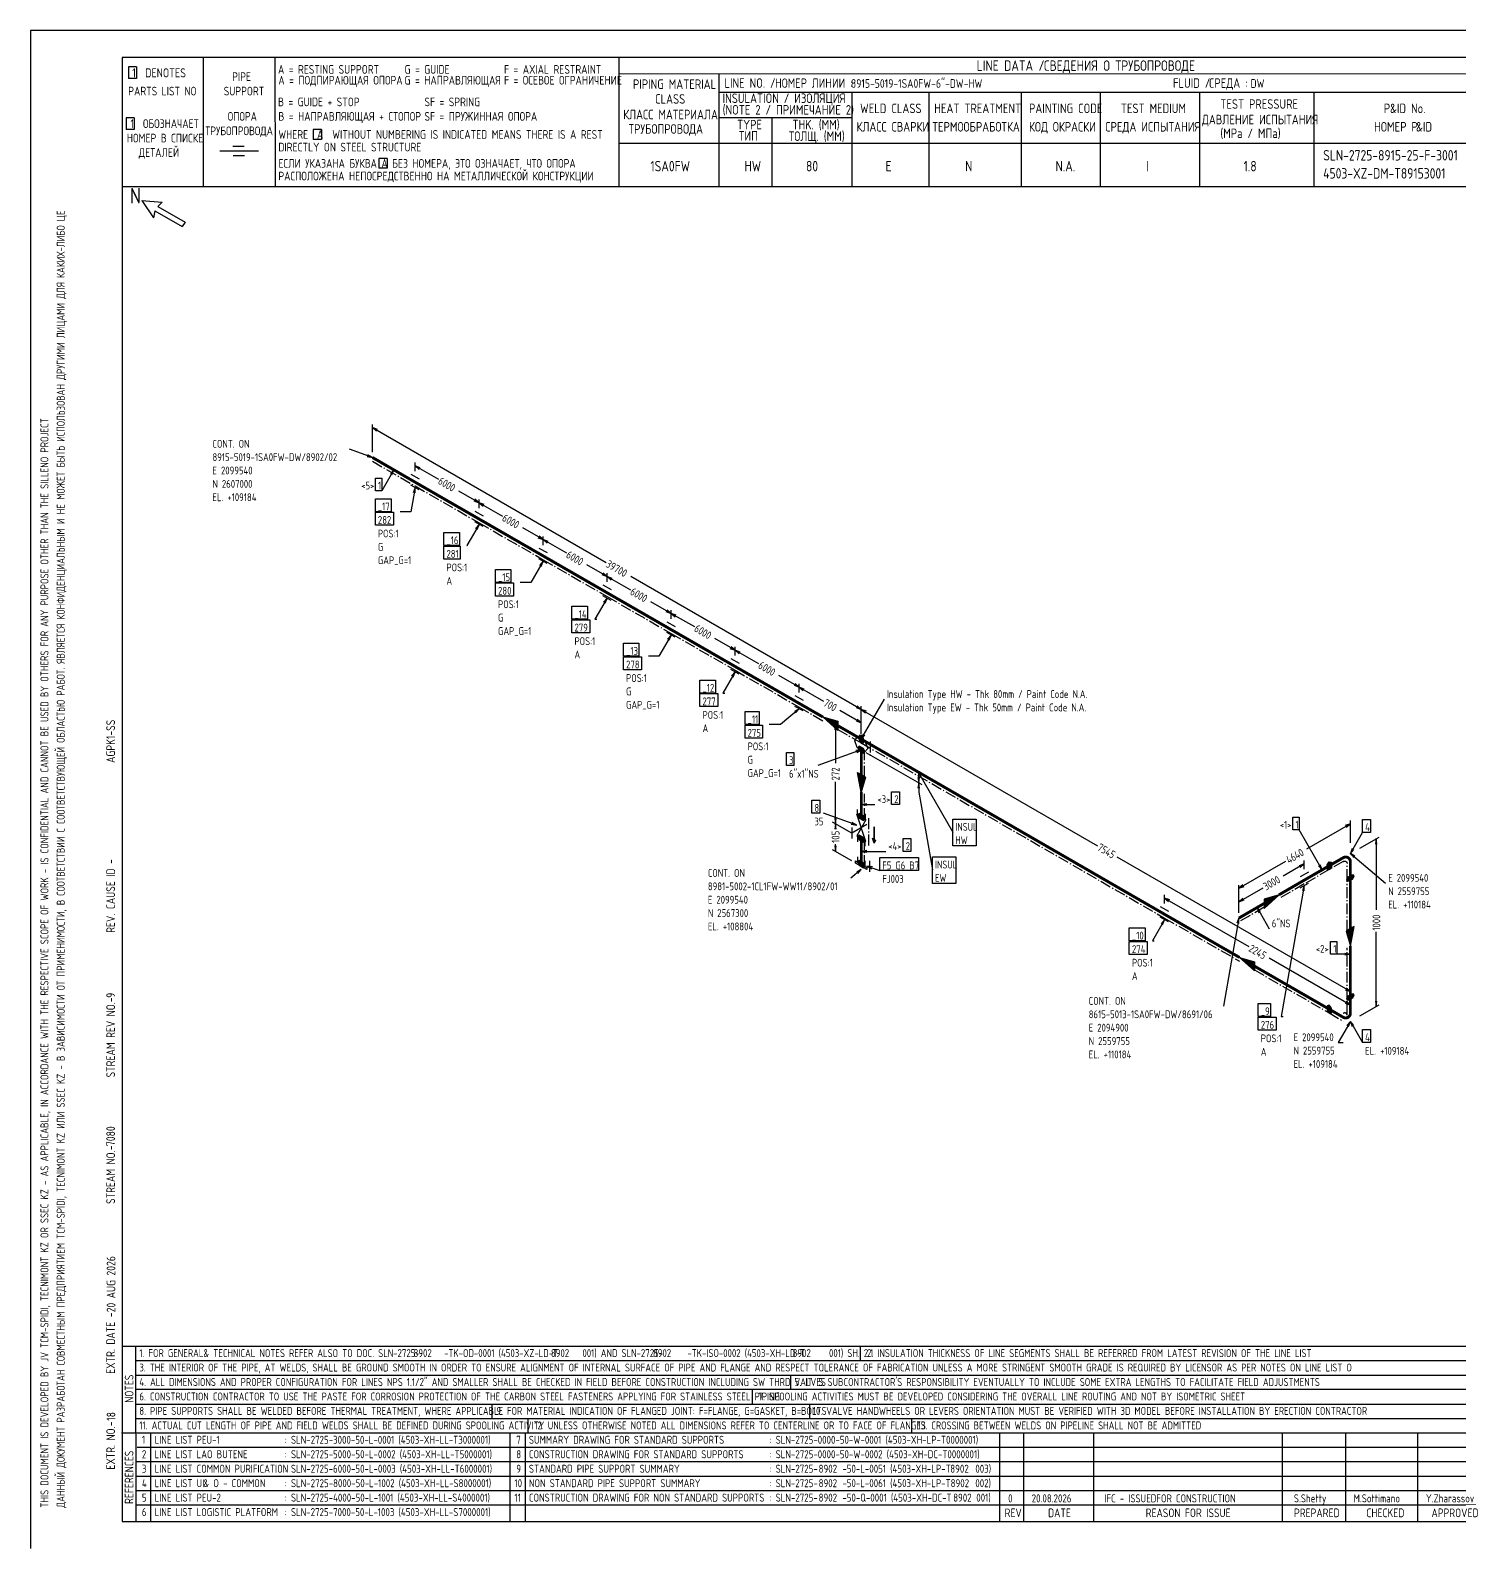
# Model space of a CAD drawing. Extents: x -1005 to 594, y -998 to 420.
# Drawn here: x 0 to 395.2, y 0 to 420 of the extents above; entities that cross this region are included whole.
import ezdxf

# ---------------------------------------------------------------- set-up
doc = ezdxf.new("R2010")
doc.units = 0
doc.linetypes.add('GT111', pattern=[4.5, 3, -0.6, 0.3, -0.6])
doc.styles.add('TTFN17', font='GOST type A')

msp = doc.modelspace()

# ---------------------------------------------------------------- linework, layer by layer
at = {"layer": 'GT_1', "flags": 128}
for points in [[(0, 420), (0, 0)], [(594, 420), (0, 420)], [(589.1, 412.5), (25.4, 412.5)], [(25.4, 412.5), (25.4, 7.5)], [(47.8, 412.5), (47.8, 376.7)], [(67.6, 412.5), (67.7, 376.7)], [(162.7, 412.5), (162.7, 376.7)], [(29.3, 409.9), (27.1, 409.9)], [(27.1, 409.9), (27.1, 406.7)], [(29.3, 409.9), (29.3, 406.7)], [(589.1, 408), (162.7, 407.9)], [(190.3, 407.8), (190.3, 376.7)], [(29.3, 406.7), (27.1, 406.7)], [(190.3, 402.9), (402.7, 402.9)], [(227.1, 402.9), (227.1, 376.7)], [(248.4, 402.9), (248.4, 376.8)], [(273.9, 402.9), (273.9, 376.7)], [(295.8, 402.9), (295.8, 376.7)], [(323.2, 402.9), (323.2, 376.7)], [(354.8, 402.9), (354.8, 376.8)], [(28.7, 395.8), (26.5, 395.8)], [(26.5, 395.8), (26.5, 392.6)], [(28.7, 395.8), (28.7, 392.6)], [(227.1, 395.8), (190.3, 395.8)], [(205, 395.8), (205, 376.7)], [(28.7, 392.6), (26.5, 392.6)], [(80.5, 392.6), (78.2, 392.6)], [(78.2, 392.6), (78.2, 389.8)], [(80.5, 392.6), (80.5, 389.8)], [(63.1, 386.6), (52.4, 386.6)], [(59.1, 387.9), (56, 387.9)], [(80.5, 389.8), (78.2, 389.8)], [(230.2, 388.7), (162.7, 388.7)], [(402.7, 388.7), (226.9, 388.7)], [(59.2, 385.3), (56.1, 385.3)], [(98.6, 384.6), (96.3, 384.6)], [(96.3, 384.6), (96.3, 381.9)], [(98.6, 384.6), (98.6, 381.9)], [(98.6, 381.9), (96.3, 381.9)], [(402.7, 376.7), (25.4, 376.7)], [(30.8, 372.9), (34, 368.1)], [(30.8, 372.9), (36.4, 372.5)], [(34.4, 370.1), (34, 368.1)], [(34.4, 370.1), (42, 365.7)], [(36.4, 372.5), (35.2, 371.3)], [(35.2, 371.3), (42.8, 366.9)], [(42.8, 366.9), (42, 365.7)], [(94.575, 303.35), (94.575, 311)], [(96, 309.575), (94.575, 310.1), (95.7, 309.125)], [(94.575, 310.1), (159.15, 272.825)], [(94.575, 301.85), (88.2, 304.175)], [(93.075, 302.075), (94.575, 301.85), (93.3, 302.6)], [(100.5, 298.475), (97.125, 292.625)], [(99.975, 297.05), (100.5, 298.475), (99.525, 297.35)], [(106.35, 298.025), (106.35, 300.425)], [(107.775, 299), (106.35, 299.525), (107.475, 298.55)], [(106.35, 299.525), (112.8, 295.85)], [(95.4, 296.15), (97.125, 296.15), (97.125, 292.625), (95.4, 292.625), (95.4, 296.15)], [(105.15, 297.2), (107.475, 295.925)], [(107.475, 292.925), (105.15, 294.2)], [(95.4, 290.45), (99.75, 290.45), (99.75, 286.85), (95.4, 286.85), (95.4, 290.45)], [(106.35, 293.525), (105.15, 286.85), (102.225, 286.85)], [(106.35, 292.025), (106.35, 293.525), (105.825, 292.1)], [(124.05, 289.325), (118.425, 292.55)], [(122.625, 289.85), (124.05, 289.325), (122.925, 290.3)], [(124.05, 287.825), (124.05, 290.225)], [(124.05, 287.825), (124.05, 290.225)], [(95.4, 286.7), (100.35, 286.7), (100.35, 283.1), (95.4, 283.1), (95.4, 286.7)], [(122.85, 287), (125.175, 285.725)], [(125.475, 288.8), (124.05, 289.325), (125.175, 288.35)], [(124.05, 289.325), (130.5, 285.65)], [(124.05, 283.325), (120.675, 277.475), (120.75, 277.475)], [(125.175, 282.725), (122.85, 284)], [(123.525, 281.9), (124.05, 283.325), (123.075, 282.2)], [(141.75, 279.125), (136.125, 282.35)], [(114.3, 281.075), (118.65, 281.075), (118.65, 277.475), (114.3, 277.475), (114.3, 281.075)], [(114.3, 277.325), (118.8, 277.325), (118.8, 273.725), (114.3, 273.725), (114.3, 277.325)], [(140.325, 279.65), (141.75, 279.125), (140.625, 280.1)], [(141.75, 277.625), (141.75, 280.025)], [(141.75, 277.625), (141.75, 280.025)], [(143.175, 278.6), (141.75, 279.125), (142.875, 278.15)], [(141.75, 279.125), (148.2, 275.45)], [(141.75, 273.125), (138.375, 267.275), (135.45, 267.275)], [(140.55, 276.8), (142.875, 275.525)], [(142.875, 272.525), (140.55, 273.8)], [(141.225, 271.7), (141.75, 273.125), (140.775, 272)], [(128.625, 270.875), (132.825, 270.875), (132.825, 267.275), (128.625, 267.275), (128.625, 270.875)], [(159.45, 268.925), (153.825, 272.15)], [(158.025, 269.45), (159.45, 268.925), (158.325, 269.9)], [(159.45, 267.425), (159.45, 269.825)], [(159.45, 267.425), (159.45, 269.825)], [(160.875, 268.4), (159.45, 268.925), (160.575, 267.95)], [(159.45, 268.925), (165.9, 265.25)], [(229.725, 232.175), (165.975, 268.925)], [(128.625, 267.125), (133.575, 267.125), (133.575, 263.525), (128.625, 263.525), (128.625, 267.125)], [(158.25, 266.6), (160.575, 265.325)], [(149.7, 260.675), (154.05, 260.675), (154.05, 257.075), (149.7, 257.075), (149.7, 260.675)], [(159.45, 262.925), (156.075, 257.075), (156.6, 257.075)], [(160.575, 262.325), (158.25, 263.6)], [(158.925, 261.5), (159.45, 262.925), (158.475, 261.8)], [(177.15, 258.725), (171.525, 261.95)], [(149.7, 256.925), (154.65, 256.925), (154.65, 253.325), (149.7, 253.325), (149.7, 256.925)], [(175.725, 259.25), (177.15, 258.725), (176.025, 259.7)], [(175.95, 256.4), (178.275, 255.125)], [(177.15, 257.225), (177.15, 259.625)], [(177.15, 257.225), (177.15, 259.625)], [(178.575, 258.2), (177.15, 258.725), (178.275, 257.75)], [(177.15, 258.725), (183.6, 255.05)], [(177.15, 252.725), (173.775, 246.875), (170.85, 246.875)], [(178.275, 252.125), (175.95, 253.4)], [(176.625, 251.3), (177.15, 252.725), (176.175, 251.6)], [(164.025, 250.475), (168.225, 250.475), (168.225, 246.875), (164.025, 246.875), (164.025, 250.475)], [(194.85, 248.525), (189.225, 251.75)], [(193.425, 249.05), (194.85, 248.525), (193.725, 249.5)], [(194.85, 247.025), (194.85, 249.425)], [(194.85, 247.025), (194.85, 249.425)], [(196.275, 248), (194.85, 248.525), (195.975, 247.55)], [(194.85, 248.525), (201.3, 244.85)], [(164.025, 246.725), (168.975, 246.725), (168.975, 243.125), (164.025, 243.125), (164.025, 246.725)], [(193.65, 246.2), (195.975, 244.925)], [(185.1, 240.275), (189.45, 240.275), (189.45, 236.675), (185.1, 236.675), (185.1, 240.275)], [(194.85, 242.525), (191.475, 236.675), (192, 236.675)], [(195.975, 241.925), (193.65, 243.2)], [(194.325, 241.1), (194.85, 242.525), (193.875, 241.4)], [(212.55, 238.325), (206.925, 241.55)], [(185.1, 236.525), (190.05, 236.525), (190.05, 232.925), (185.1, 232.925), (185.1, 236.525)], [(211.125, 238.85), (212.55, 238.325), (211.425, 239.3)], [(211.35, 236), (213.675, 234.725)], [(212.55, 236.825), (212.55, 239.225)], [(212.55, 236.825), (212.55, 239.225)], [(213.975, 237.8), (212.55, 238.325), (213.675, 237.35)], [(212.55, 238.325), (219.3, 234.425)], [(197.625, 231.575), (201.525, 231.575), (201.525, 227.975), (197.625, 227.975), (197.625, 231.575)], [(212.55, 232.325), (207.375, 227.975), (204.3, 227.975)], [(211.575, 231.2), (212.55, 232.325), (211.275, 231.575)], [(213.675, 231.725), (211.35, 233)], [(229.725, 228.425), (223.8, 231.875)], [(228.3, 232.7), (229.725, 232.175), (228.6, 233.15)], [(229.725, 223.925), (236.1, 234.95)], [(229.725, 226.925), (229.725, 233.075)], [(229.725, 225.425), (229.725, 233.075)], [(231.15, 231.65), (229.725, 232.175), (230.85, 231.2)], [(229.725, 232.175), (295.05, 194.45)], [(197.625, 227.825), (202.425, 227.825), (202.425, 224.225), (197.625, 224.225), (197.625, 227.825)], [(223.2, 227.675), (223.2, 226.325), (219.075, 230.075), (223.2, 228.875), (223.2, 226.475), (219.45, 229.85), (223.2, 228.8), (223.2, 226.7), (219.9, 229.625), (223.2, 228.575), (223.2, 226.85), (220.275, 229.325), (223.2, 228.425), (223.2, 227), (220.65, 229.175), (223.2, 228.275), (223.2, 227.15), (221.1, 228.875), (223.2, 228.125), (223.2, 227.375), (221.4, 228.725), (223.2, 227.9), (223.2, 227.525), (221.85, 228.425), (223.2, 227.75), (223.2, 227.675), (219.075, 230.075)], [(227.1, 225.425), (221.775, 228.5)], [(222.825, 226.55), (222.6, 228.05), (222.375, 226.55)], [(222.6, 228.05), (222.6, 217.325)], [(228.3, 228.95), (229.725, 228.425), (228.6, 229.4)], [(229.725, 225.425), (229.725, 229.325)], [(229.725, 223.925), (230.7, 223.325), (231.525, 221.375), (230.7, 220.4), (228.6, 221.6), (227.925, 223.475), (228.6, 224.525), (229.725, 223.925)], [(229.125, 223.625), (229.725, 222.8), (230.325, 222.95), (230.325, 224.225), (229.725, 225.05), (229.125, 224.9), (229.125, 223.625)], [(229.125, 224.8), (229.907, 224.8)], [(229.125, 224.6), (230.052, 224.6)], [(229.125, 224.4), (230.198, 224.4)], [(229.125, 224.2), (230.325, 224.2)], [(229.125, 224), (230.325, 224)], [(229.125, 223.8), (230.325, 223.8)], [(229.143, 223.6), (230.325, 223.6)], [(229.289, 223.4), (230.325, 223.4)], [(229.434, 223.2), (230.325, 223.2)], [(229.58, 223), (230.325, 223)], [(230.25, 225.35), (229.725, 223.925), (230.7, 225.05)], [(209.025, 220.25), (211.05, 220.25), (211.05, 216.65), (209.025, 216.65), (209.025, 220.25)], [(229.725, 221), (217.725, 216.65)], [(228.45, 220.25), (229.725, 221), (228.225, 220.775)], [(230.325, 220.025), (230.7, 220.475), (230.325, 221.3), (229.125, 221.975), (228.75, 221.525), (229.125, 220.7), (230.325, 220.025)], [(228.807, 221.4), (230.147, 221.4)], [(228.812, 221.6), (229.792, 221.6)], [(228.898, 221.2), (230.37, 221.2)], [(228.989, 221), (230.461, 221)], [(229.08, 220.8), (230.552, 220.8)], [(229.303, 220.6), (230.643, 220.6)], [(229.658, 220.4), (230.637, 220.4)], [(231, 220.25), (246.45, 211.4)], [(231, 220.25), (246.45, 211.4)], [(229.725, 214.1), (230.925, 213.425), (229.725, 209.3), (228.675, 214.7), (230.775, 213.5), (229.725, 209.75), (228.75, 214.625), (230.625, 213.575), (229.725, 210.275), (228.9, 214.55), (230.475, 213.65), (229.725, 210.725), (229.05, 214.475), (230.325, 213.8), (229.725, 211.175), (229.2, 214.4), (230.175, 213.875), (229.725, 211.625), (229.35, 214.325), (230.025, 213.95), (229.725, 212.075), (229.5, 214.25), (229.875, 214.025), (229.725, 212.525), (229.65, 214.175), (229.725, 214.1), (229.725, 209.3)], [(245.625, 211.85), (245.625, 214.475)], [(245.625, 214.475), (255, 198.2)], [(222.6, 200.525), (222.6, 212.15)], [(245.4, 213.35), (245.625, 211.85), (245.85, 213.35)], [(245.85, 210.35), (245.625, 211.85), (245.4, 210.35)], [(245.625, 211.85), (245.625, 209.225)], [(216.075, 207.05), (218.25, 207.05), (218.25, 203.45), (216.075, 203.45), (216.075, 207.05)], [(231.225, 206.075), (229.725, 205.85), (231.225, 205.625)], [(229.725, 205.85), (233.475, 205.85)], [(238.125, 209.375), (240.3, 209.375), (240.3, 205.85), (238.125, 205.85), (238.125, 209.375)], [(245.625, 209.225), (249.375, 187.775)], [(228.45, 200.15), (219.3, 203.45)], [(222.375, 202.025), (222.6, 200.525), (222.825, 202.025)], [(229.725, 202.4), (231, 201.65), (228.45, 197.15), (231, 195.65), (228.45, 203.15), (229.725, 202.4)], [(230.775, 203.3), (230.775, 201.8), (228.675, 203), (228.675, 204.5)], [(230.325, 201.425), (230.7, 201.875), (230.325, 202.7), (229.125, 203.375), (228.75, 202.925), (229.125, 202.1), (230.325, 201.425)], [(228.807, 202.8), (230.147, 202.8)], [(228.812, 203), (229.792, 203)], [(228.898, 202.6), (230.37, 202.6)], [(228.989, 202.4), (230.461, 202.4)], [(229.08, 202.2), (230.552, 202.2)], [(229.303, 202), (230.643, 202)], [(229.658, 201.8), (230.637, 201.8)], [(255, 201.8), (261.525, 201.8), (261.525, 194.45), (255, 194.45), (255, 201.8)], [(349.05, 202.325), (350.775, 202.325), (350.775, 198.8), (349.05, 198.8), (349.05, 202.325)], [(368.325, 201.725), (370.5, 201.725), (370.5, 198.125), (368.325, 198.125), (368.325, 201.725)], [(227.1, 197.9), (221.775, 200.975)], [(227.1, 197.9), (221.775, 200.975)], [(222.825, 199.025), (222.6, 200.525), (222.375, 199.025)], [(222.6, 200.525), (222.6, 199.475)], [(226.95, 200.375), (228.45, 200.15), (227.175, 200.9)], [(231.3, 200.3), (227.1, 197.9)], [(227.1, 199.475), (227.1, 196.475)], [(233.25, 199.7), (233.25, 195.125), (232.8, 196.55), (233.7, 196.025), (233.25, 195.125), (233.25, 199.7)], [(357.15, 187.775), (350.775, 198.8)], [(364.95, 200.525), (352.8, 193.475)], [(363.825, 199.55), (364.95, 200.525), (363.525, 200)], [(364.95, 195.275), (364.95, 201.425)], [(364.95, 192.275), (368.325, 198.125)], [(227.1, 190.25), (221.775, 193.325)], [(222.375, 194.375), (222.6, 192.875), (222.825, 194.375)], [(222.6, 192.875), (222.6, 194.9)], [(230.775, 194.3), (230.775, 195.8), (228.675, 197), (228.675, 195.5)], [(230.325, 195.425), (230.7, 195.875), (230.325, 196.7), (229.125, 197.375), (228.75, 196.925), (229.125, 196.1), (230.325, 195.425)], [(228.807, 196.8), (230.147, 196.8)], [(228.812, 197), (229.792, 197)], [(228.898, 196.6), (230.37, 196.6)], [(228.989, 196.4), (230.461, 196.4)], [(229.08, 196.2), (230.552, 196.2)], [(229.303, 196), (230.643, 196)], [(229.658, 195.8), (230.637, 195.8)], [(241.275, 196.4), (243.45, 196.4), (243.45, 192.875), (241.275, 192.875), (241.275, 196.4)], [(365.475, 193.7), (364.95, 192.275), (365.925, 193.4)], [(367.575, 193.775), (372.9, 196.85)], [(372.3, 194.9), (372.075, 196.4), (371.85, 194.9)], [(372.075, 196.4), (372.075, 176.75)], [(229.725, 189.35), (231.3, 188.45), (231.3, 187.85), (228.15, 189.65), (228.15, 190.25), (229.725, 189.35)], [(228.675, 191.375), (228.675, 189.95)], [(230.325, 188.375), (230.7, 188.825), (230.325, 189.65), (229.125, 190.325), (228.75, 189.875), (229.125, 189.05), (230.325, 188.375)], [(228.784, 189.8), (230.058, 189.8)], [(228.854, 190), (229.703, 190)], [(228.875, 189.6), (230.348, 189.6)], [(228.966, 189.4), (230.439, 189.4)], [(229.057, 189.2), (230.53, 189.2)], [(229.214, 189), (230.62, 189)], [(231.225, 193.1), (229.725, 192.875), (231.225, 192.65)], [(229.725, 192.875), (236.475, 192.875)], [(230.7, 190.25), (230.7, 188.825)], [(234.825, 191.15), (245.55, 191.15), (245.55, 187.55), (234.825, 187.55), (234.825, 191.15)], [(249.375, 191.375), (255.9, 191.375), (255.9, 184.025), (249.375, 184.025), (249.375, 191.375)], [(364.95, 154.1), (300.45, 191.3)], [(334.125, 182.675), (347.1, 190.175)], [(352.2, 189.425), (346.35, 186.05)], [(351.075, 188.45), (352.2, 189.425), (350.775, 188.9)], [(352.2, 187.925), (352.2, 190.325)], [(356.175, 188.9), (357.15, 187.775), (356.625, 189.2)], [(359.7, 188.6), (359.1, 187.775), (358.5, 187.925), (358.5, 189.2), (359.1, 190.025), (359.7, 189.875), (359.7, 188.6)], [(358.5, 189.2), (359.7, 189.2)], [(358.5, 189), (359.7, 189)], [(358.645, 189.4), (359.7, 189.4)], [(358.791, 189.6), (359.7, 189.6)], [(358.936, 189.8), (359.7, 189.8)], [(366.225, 191.525), (364.95, 192.275), (365.925, 191.15)], [(364.95, 192.275), (374.7, 184.1)], [(229.725, 187.85), (226.875, 185.45)], [(228.75, 186.725), (229.725, 187.85), (228.45, 187.1)], [(229.569, 188.8), (230.679, 188.8)], [(229.925, 188.6), (230.512, 188.6)], [(232.8, 188.6), (231.3, 188.825), (232.575, 188.075)], [(231.3, 188.825), (234.825, 187.55)], [(353.4, 187.1), (351.075, 185.825)], [(358.5, 188.8), (359.7, 188.8)], [(358.5, 188.6), (359.7, 188.6)], [(358.5, 188.4), (359.555, 188.4)], [(358.5, 188.2), (359.409, 188.2)], [(358.5, 188), (359.264, 188)], [(364.35, 184.55), (363.975, 185), (364.35, 185.825), (365.55, 186.5), (365.925, 186.05), (365.55, 185.225), (364.35, 184.55)], [(363.975, 185), (365.15, 185)], [(364.066, 185.2), (365.506, 185.2)], [(364.142, 184.8), (364.794, 184.8)], [(364.157, 185.4), (365.63, 185.4)], [(364.248, 185.6), (365.72, 185.6)], [(364.339, 185.8), (365.811, 185.8)], [(364.661, 186), (365.902, 186)], [(365.017, 186.2), (365.8, 186.2)], [(313.575, 178.475), (313.575, 180.875)], [(335.25, 183.65), (334.125, 182.675), (335.55, 183.2)], [(334.125, 175.925), (334.125, 183.575)], [(334.125, 178.925), (340.8, 182.825)], [(341.1, 178.475), (341.1, 177.125), (345.225, 180.875), (341.1, 179.675), (341.1, 177.275), (344.85, 180.65), (341.1, 179.6), (341.1, 177.5), (344.4, 180.425), (341.1, 179.375), (341.1, 177.65), (344.025, 180.125), (341.1, 179.225), (341.1, 177.8), (343.65, 179.975), (341.1, 179.075), (341.1, 177.95), (343.2, 179.675), (341.1, 178.925), (341.1, 178.175), (342.9, 179.525), (341.1, 178.7), (341.1, 178.325), (342.45, 179.225), (341.1, 178.55), (341.1, 178.475), (345.225, 180.875)], [(352.2, 183.425), (345.825, 147.2), (346.35, 147.2)], [(351.075, 182.825), (353.4, 184.1)], [(352.2, 181.925), (352.2, 183.425), (351.675, 182)], [(312.375, 177.65), (314.7, 176.375)], [(315, 179.45), (313.575, 179.975), (314.7, 179)], [(313.575, 179.975), (336.9, 166.55)], [(335.25, 179.9), (334.125, 178.925), (335.55, 179.45)], [(334.125, 175.925), (334.125, 179.825)], [(340.125, 176.225), (339.15, 177.35), (339.675, 175.925)], [(339.15, 177.35), (342.525, 171.5)], [(313.575, 173.975), (310.2, 168.125), (310.725, 168.125)], [(314.7, 173.375), (312.375, 174.65)], [(313.05, 172.55), (313.575, 173.975), (312.6, 172.85)], [(334.125, 174.425), (329.85, 150.05)], [(334.125, 172.925), (334.125, 174.425), (333.6, 173)], [(303.825, 171.725), (308.175, 171.725), (308.175, 168.125), (303.825, 168.125), (303.825, 171.725)], [(364.95, 171.5), (363.75, 170.825), (364.95, 166.7), (366, 172.1), (363.9, 170.9), (364.95, 167.15), (365.925, 172.025), (364.05, 170.975), (364.95, 167.675), (365.775, 171.95), (364.2, 171.05), (364.95, 168.125), (365.625, 171.875), (364.35, 171.2), (364.95, 168.575), (365.475, 171.8), (364.5, 171.275), (364.95, 169.025), (365.325, 171.725), (364.65, 171.35), (364.95, 169.475), (365.175, 171.65), (364.8, 171.425), (364.95, 169.925), (365.025, 171.575), (364.95, 171.5), (364.95, 166.7)], [(372.075, 149.975), (372.075, 170.6)], [(303.825, 167.975), (308.775, 167.975), (308.775, 164.375), (303.825, 164.375), (303.825, 167.975)], [(359.475, 167.975), (361.2, 167.975), (361.2, 164.45), (359.475, 164.45), (359.475, 167.975)], [(364.95, 164.45), (361.2, 164.45)], [(363.45, 164.225), (364.95, 164.45), (363.45, 164.675)], [(338.4, 161.15), (338.4, 159.8), (334.275, 163.55), (338.4, 162.35), (338.4, 159.95), (334.65, 163.325), (338.4, 162.275), (338.4, 160.175), (335.1, 163.1), (338.4, 162.05), (338.4, 160.325), (335.475, 162.8), (338.4, 161.9), (338.4, 160.475), (335.85, 162.65), (338.4, 161.75), (338.4, 160.625), (336.3, 162.35), (338.4, 161.6), (338.4, 160.85), (336.6, 162.2), (338.4, 161.375), (338.4, 161), (337.05, 161.9), (338.4, 161.225), (338.4, 161.15), (334.275, 163.55)], [(364.95, 150.35), (342.45, 163.325)], [(363.525, 154.625), (364.95, 154.1), (363.825, 155.075)], [(363.525, 150.875), (364.95, 150.35), (363.825, 151.325)], [(364.35, 151.625), (363.975, 152.075), (364.35, 152.9), (365.55, 153.575), (365.925, 153.125), (365.55, 152.3), (364.35, 151.625)], [(364.032, 152.2), (365.372, 152.2)], [(364.038, 152), (365.017, 152)], [(364.123, 152.4), (365.595, 152.4)], [(364.214, 152.6), (365.686, 152.6)], [(364.305, 152.8), (365.777, 152.8)], [(364.528, 153), (365.868, 153)], [(364.883, 153.2), (365.863, 153.2)], [(364.95, 148.85), (364.95, 155)], [(364.95, 148.85), (364.95, 151.25)], [(371.85, 151.475), (372.075, 149.975), (372.3, 151.475)], [(339.45, 150.8), (342.825, 150.8), (342.825, 147.2), (339.45, 147.2), (339.45, 150.8)], [(339.45, 147.05), (344.4, 147.05), (344.4, 143.45), (339.45, 143.45), (339.45, 147.05)], [(358.5, 148.925), (359.1, 148.1), (359.7, 148.25), (359.7, 149.525), (359.1, 150.35), (358.5, 150.2), (358.5, 148.925)], [(358.5, 150.2), (359.209, 150.2)], [(358.5, 150), (359.355, 150)], [(358.5, 149.8), (359.5, 149.8)], [(358.5, 149.6), (359.645, 149.6)], [(358.5, 149.4), (359.7, 149.4)], [(358.5, 149.2), (359.7, 149.2)], [(358.5, 149), (359.7, 149)], [(358.591, 148.8), (359.7, 148.8)], [(358.736, 148.6), (359.7, 148.6)], [(358.882, 148.4), (359.7, 148.4)], [(367.575, 147.35), (372.9, 150.425)], [(364.95, 145.85), (361.575, 140), (363, 140)], [(364.425, 144.425), (364.95, 145.85), (363.975, 144.725)], [(365.925, 144.725), (364.95, 145.85), (365.475, 144.425)], [(364.95, 145.85), (368.325, 140)], [(368.325, 143.6), (370.5, 143.6), (370.5, 140), (368.325, 140), (368.325, 143.6)], [(25.3, 56), (402.7, 56)], [(29.1, 56), (29.2, 7.5)], [(229.4, 56), (229.4, 52)], [(29.1, 52), (402.7, 52)], [(29.1, 48), (402.7, 48)], [(210.2, 48), (210.2, 44)], [(402.7, 44), (29.1, 44)], [(199.6, 44), (199.6, 40)], [(29.2, 40), (402.7, 40)], [(127.6, 40), (127.6, 36)], [(215.4, 40), (215.4, 36)], [(29.1, 36), (402.7, 36)], [(137.5, 36), (137.5, 32)], [(243.6, 36), (243.6, 32)], [(25.2, 32), (402.7, 32)], [(33.2, 32), (33.2, 7.6)], [(132.6, 32), (132.6, 7.6)], [(136.8, 32), (136.8, 7.6)], [(267.9, 32), (267.9, 7.5)], [(274.6, 32), (274.6, 7.5)], [(293.9, 32), (293.9, 7.5)], [(346.1, 32), (346.1, 7.5)], [(363.6, 32), (363.6, 7.5)], [(383.5, 32), (383.5, 7.5)], [(402.7, 28), (29.5, 28)], [(402.7, 24), (29.1, 24)], [(402.7, 20), (29.1, 20)], [(402.7, 16), (29.1, 16)], [(402.7, 12), (29.2, 12)], [(25.4, 7.5), (589.1, 7.5)], [(0, 0), (0, 0)]]:
    msp.add_lwpolyline(points, dxfattribs=at)
at = {"layer": 'GT_1', "const_width": 0.8, "flags": 128}
for points in [[(106.35, 295.025), (94.575, 301.85)], [(124.05, 284.825), (106.35, 295.025)], [(141.75, 274.625), (124.05, 284.825)], [(159.45, 264.425), (141.75, 274.625)], [(177.15, 254.225), (159.45, 264.425)], [(194.85, 244.025), (177.15, 254.225)], [(212.55, 233.825), (194.85, 244.025)], [(219.075, 230.075), (212.55, 233.825)], [(229.725, 223.925), (223.2, 227.675)], [(313.575, 175.475), (229.725, 223.925)], [(229.725, 221), (229.725, 214.1)], [(229.725, 209.3), (229.725, 202.4)], [(229.725, 196.4), (229.725, 189.35)], [(352.2, 184.925), (359.1, 188.9)], [(359.1, 188.9), (363, 191.15)], [(364.95, 190.025), (364.95, 185.525)], [(345.225, 180.875), (352.2, 184.925)], [(364.95, 185.525), (364.95, 171.5)], [(334.125, 174.425), (341.1, 178.475)], [(334.275, 163.55), (313.575, 175.475)], [(364.95, 166.7), (364.95, 152.6)], [(359.1, 149.225), (338.4, 161.15)], [(364.95, 152.6), (364.95, 148.1)], [(363, 146.975), (359.1, 149.225)]]:
    msp.add_lwpolyline(points, dxfattribs=at)
at = {"layer": 'GT_1', "linetype": 'GT111', "flags": 128}
for points in [[(94.575, 300.8), (106.35, 293.975)], [(106.35, 293.975), (124.05, 283.775)], [(124.05, 283.775), (141.75, 273.575)], [(141.75, 273.575), (159.45, 263.375)], [(159.45, 263.375), (177.15, 253.175)], [(177.15, 253.175), (194.85, 242.975)], [(194.85, 242.975), (212.55, 232.775)], [(212.55, 232.775), (219.075, 229.025)], [(223.2, 226.625), (229.725, 222.875)], [(229.725, 222.875), (313.575, 174.425)], [(232.2, 223.25), (232.2, 218.825)], [(230.625, 213.575), (230.625, 220.475)], [(230.625, 201.875), (230.625, 208.775)], [(231.675, 202.025), (231.675, 194.525)], [(230.625, 188.825), (230.625, 195.875)], [(231.975, 190.25), (231.975, 186.725)], [(363, 190.1), (359.1, 187.85)], [(364.05, 185), (364.05, 189.5)], [(359.1, 187.85), (352.2, 183.875)], [(364.05, 170.975), (364.05, 185)], [(352.2, 183.875), (345.225, 179.825)], [(341.1, 177.425), (334.125, 173.375)], [(313.575, 174.425), (334.275, 162.5)], [(364.05, 152.075), (364.05, 166.175)], [(338.4, 160.1), (359.1, 148.175)], [(364.05, 147.575), (364.05, 152.075)], [(359.1, 148.175), (363, 145.925)]]:
    msp.add_lwpolyline(points, dxfattribs=at)
at = {"layer": 'GT_1', "const_width": 0.8, "flags": 128}
for points in [[(363, 191.15, -0.577127), (364.95, 190.025)], [(364.95, 148.1, -0.577557), (363, 146.975)]]:
    msp.add_lwpolyline(points, format="xyb", dxfattribs=at)
at = {"layer": 'GT_1', "linetype": 'GT111', "flags": 128}
for points in [[(363, 190.1, -0.57694), (364.041, 189.5)], [(364.041, 147.575, 0.657081), (363, 148.025)]]:
    msp.add_lwpolyline(points, format="xyb", dxfattribs=at)

# ---------------------------------------------------------------- texts
at = {"layer": 'GT_1', "style": 'TTFN17'}
for s, height, p in [('LINE DATA /', 2.8875, (261.633, 408.8)), ('СВЕДЕНИЯ О ТРУБОПРОВОДЕ', 2.8875, (280.233, 408.8)), (' 1  DENOTES', 2.5025, (26.875, 407)), (' PIPE', 2.4062, (54.561, 406)), ('A = RESTING SUPPORT', 2.40625, (68.461, 408)), ('A = ПОДПИРАЮЩАЯ ОПОРА', 2.40625, (68.561, 405)), ('G = GUIDE', 2.4062, (103.461, 408)), ('G = НАПРАВЛЯЮЩАЯ', 2.40625, (103.461, 405)), ('F = AXIAL RESTRAINT', 2.40625, (130.961, 408)), ('F = ОСЕВОЕ ОГРАНИЧЕНИЕ', 2.40625, (130.961, 405)), ('PARTS LIST NO', 2.40625, (27.061, 402)), ('SUPPORT', 2.4062, (53.461, 402)), ('PIPING MATERIAL', 2.64687, (166.597, 403.8)), ('LINE NO. /', 2.6469, (191.897, 404.1)), ('НОМЕР ЛИНИИ :', 2.59875, (205.89, 404.1)), ('8915-5019-1SA0FW-6"-DW-HW', 2.40625, (226.861, 404.1)), ('FLUID /', 2.6469, (315.897, 404.1)), ('СРЕДА :', 2.6469, (325.897, 404.1)), ('DW', 2.4062, (337.361, 404.1)), ('B = GUIDE + STOP', 2.40625, (68.461, 399)), ('SF = SPRING', 2.40625, (108.961, 399)), ('CLASS', 2.6469, (172.697, 399.7)), ('(NOTE 2 / ПРИМЕЧАНИЕ 2)', 2.64687, (191.397, 396.7)), ('INSULATION / ИЗОЛЯЦИЯ', 2.64687, (191.397, 399.9)), ('WELD CLASS', 2.6469, (229.397, 397.1)), ('HEAT TREATMENT', 2.64687, (249.897, 397.1)), ('PAINTING CODE', 2.64687, (276.097, 397.1)), ('TEST MEDIUM', 2.64687, (301.497, 397.1)), ('TEST PRESSURE', 2.64687, (328.997, 398.3)), ('P', 2.647, (374.197, 397.1)), ('&ID No.', 2.6469, (375.908, 397.1)), (' 1  ОБОЗНАЧАЕТ', 2.40625, (26.461, 393)), ('ОПОРА', 2.4062, (54.561, 395)), ('B = НАПРАВЛЯЮЩАЯ + СТОПОР', 2.40625, (68.561, 395)), ('SF = ПРУЖИННАЯ ОПОРА', 2.40625, (108.961, 395)), ('КЛАСС МАТЕРИАЛА', 2.64687, (163.897, 395.4)), ('TYPE', 2.6469, (195.397, 392.6)), ('THK. (MM)', 2.6469, (210.697, 392.6)), ('ДАВЛЕНИЕ ИСПЫТАНИЯ', 2.64687, (323.897, 394)), ('НОМЕР В СПИСКЕ', 2.40625, (26.661, 389)), ('ТРУБОПРОВОДА', 2.40625, (48.361, 391)), ('WHERE  A  WITHOUT NUMBERING IS INDICATED MEANS THERE IS A REST', 2.40625, (68.561, 390)), ('ТРУБОПРОВОДА', 2.64687, (165.397, 391.4)), ('ТИП', 2.6469, (195.897, 389.5)), ('ТОЛЩ. (ММ)', 2.6469, (209.697, 389.4)), ('КЛАСС СВАРКИ', 2.64687, (228.397, 392)), ('ТЕРМООБРАБОТКА', 2.64687, (249.397, 392)), ('КОД ОКРАСКИ', 2.64687, (276.097, 392)), ('СРЕДА ИСПЫТАНИЯ', 2.64687, (297.197, 392)), ('(MPa / МПа)', 2.64687, (328.997, 390.2)), ('НОМЕР P', 2.6469, (371.497, 392)), ('&ID', 2.6469, (383.097, 392)), ('ДЕТАЛЕЙ', 2.4062, (29.961, 385)), ('DIRECTLY ON STEEL STRUCTURE', 2.40625, (68.561, 386.5)), ('SLN-2725-8915-25-F-3001', 2.8875, (357.433, 384)), ('ЕСЛИ УКАЗАНА БУКВА A БЕЗ НОМЕРА, ЭТО ОЗНАЧАЕТ, ЧТО ОПОРА', 2.40625, (68.561, 382)), ('1SA0FW', 2.8875, (171.433, 381)), ('HW', 2.8875, (197.433, 381)), ('80', 2.8875, (214.433, 381)), ('E', 2.888, (236.433, 381)), ('N', 2.888, (258.433, 381)), ('N.A.', 2.8875, (283.433, 381)), ('I', 2.888, (308.433, 381)), ('1.8', 2.8875, (335.433, 381)), ('РАСПОЛОЖЕНА НЕПОСРЕДСТВЕННО НА МЕТАЛЛИЧЕСКОЙ КОНСТРУКЦИИ', 2.40625, (68.561, 378.5)), ('4503-XZ-DM-T89153001', 2.8875, (357.433, 379)), ('N', 4.331, (27.55, 372.1)), ('CONT. ON', 2.1656, (50.337, 304.55)), ('8915-5019-1SA0FW-DW/8902/02', 2.16562, (50.337, 300.853)), ('E 2099540', 2.1656, (50.337, 297.155)), ('N 2607000', 2.1656, (50.337, 293.458)), ('<5>', 2.1656, (91.471, 293)), ('1', 2.166, (96.141, 293)), ('EL. +109184', 2.16562, (50.337, 289.76)), ('_17', 2.1656, (96.075, 287.225)), ('282', 2.1656, (96.075, 283.475)), ('POS:1', 2.1656, (96.075, 279.725)), ('G', 2.166, (96.075, 276.028)), ('_16', 2.1656, (115.033, 277.85)), ('GAP_G=1', 2.1656, (96.075, 272.33)), ('281', 2.1656, (115.033, 274.1)), ('A', 2.166, (115.033, 266.653)), ('POS:1', 2.1656, (115.033, 270.35)), ('_15', 2.1656, (129.3, 267.65)), ('280', 2.1656, (129.3, 263.9)), ('POS:1', 2.1656, (129.3, 260.15)), ('G', 2.166, (129.3, 256.453)), ('_14', 2.1656, (150.433, 257.45)), ('GAP_G=1', 2.1656, (129.3, 252.755)), ('279', 2.1656, (150.433, 253.7)), ('POS:1', 2.1656, (150.433, 249.95)), ('A', 2.166, (150.433, 246.253)), ('_13', 2.1656, (164.7, 247.25)), ('278', 2.1656, (164.7, 243.5)), ('POS:1', 2.1656, (164.7, 239.75)), ('G', 2.166, (164.7, 236.053)), ('_12', 2.1656, (185.833, 237.05)), ('277', 2.1656, (185.833, 233.3)), ('Insulation Type HW - Thk 80mm / Paint Code N.A.', 2.16562, (236.8, 235.325)), ('GAP_G=1', 2.1656, (164.7, 232.355)), ('POS:1', 2.1656, (185.833, 229.55)), ('Insulation Type EW - Thk 50mm / Paint Code N.A.', 2.16562, (236.8, 231.628)), ('A', 2.166, (185.833, 225.853)), ('_11', 2.1656, (198.3, 228.35)), ('275', 2.1656, (198.3, 224.6)), ('POS:1', 2.1656, (198.3, 220.85)), ('G', 2.166, (198.3, 217.153)), ('3', 2.166, (209.74, 217.025)), ('GAP_G=1', 2.1656, (198.3, 213.455)), ('6"x1"NS', 2.1656, (209.74, 213.275)), ('8', 2.166, (216.759, 203.825)), ('<3>', 2.1656, (234.175, 206.225)), ('2', 2.166, (238.844, 206.225)), ('35', 2.1656, (216.759, 200.075)), ('INSUL', 2.1656, (255.7, 198.575)), ('<1>', 2.1656, (345.433, 199.175)), ('1', 2.166, (349.791, 199.175)), ('4', 2.166, (369.025, 198.5)), ('<4>', 2.1656, (237.175, 193.25)), ('2', 2.166, (241.999, 193.25)), ('HW', 2.1656, (255.7, 194.878)), ('F5 G6 B7', 2.1656, (235.525, 187.925)), ('INSUL', 2.1656, (250.075, 188.15)), ('CONT. ON', 2.1656, (187.299, 185.825)), ('FJ003', 2.1656, (235.525, 184.175)), ('EW', 2.1656, (250.075, 184.453)), ('E 2099540', 2.1656, (375.4, 184.475)), ('8981-5002-1CL1FW-WW11/8902/01', 2.16562, (187.299, 182.128)), ('E 2099540', 2.1656, (187.299, 178.43)), ('N 2559755', 2.1656, (375.4, 180.778)), ('N 2567300', 2.1656, (187.299, 174.733)), ('EL. +110184', 2.16562, (375.4, 177.08)), ('EL. +108804', 2.16562, (187.299, 171.035)), ('6"NS', 2.1656, (343.225, 171.875)), ('_10', 2.1656, (304.558, 168.5)), ('274', 2.1656, (304.558, 164.75)), ('<2>', 2.1656, (355.392, 164.825)), ('1', 2.166, (360.216, 164.825)), ('POS:1', 2.1656, (304.558, 161)), ('A', 2.166, (304.558, 157.303)), ('CONT. ON', 2.1656, (292.608, 150.425)), ('8615-5013-1SA0FW-DW/8691/06', 2.16562, (292.608, 146.728)), ('_9', 2.1656, (340.183, 147.575)), ('E 2094900', 2.1656, (292.608, 143.03)), ('276', 2.1656, (340.183, 143.825)), ('N 2559755', 2.1656, (292.608, 139.333)), ('POS:1', 2.1656, (340.183, 140.075)), ('E 2099540', 2.1656, (349.234, 140.375)), ('N 2559755', 2.1656, (349.234, 136.678)), ('4', 2.166, (369.025, 140.375)), ('EL. +109184', 2.16562, (369.025, 136.625)), ('EL. +110184', 2.16562, (292.608, 135.635)), ('A', 2.166, (340.183, 136.378)), ('EL. +109184', 2.16562, (349.234, 132.98)), ('1. FOR GENERAL', 2.18487, (30.128, 53)), ('& TECHNICAL NOTES REFER ALSO TO DOC. SLN-2725-      -TK-OD-0001 (4503-XZ-LD-T      001) AND SLN-2725-      -TK-ISO-0002 (4503-XH-LD-T      001) SH. 2.1', 2.18487, (47.868, 53)), ('8902', 2.1849, (105.928, 53)), ('8902', 2.1849, (143.928, 53)), ('8902', 2.1849, (172.128, 53)), ('8902', 2.1849, (210.728, 53)), ('2. INSULATION THICKNESS OF LINE SEGMENTS SHALL BE REFERRED FROM LATEST REVISION OF THE LINE LIST', 2.18487, (231.328, 53)), ('3. THE INTERIOR OF THE PIPE, AT WELDS, SHALL BE GROUND SMOOTH IN ORDER TO ENSURE ALIGNMENT OF INTERNAL SURFACE OF PIPE AND FLANGE AND RESPECT TOLERANCE OF FABRICATION UNLESS A MORE STRINGENT SMOOTH GRADE IS REQUIRED BY LICENSOR AS PER NOTES ON LINE LIST O', 2.18487, (30.128, 49)), ('4. ALL DIMENSIONS AND PROPER CONFIGURATION FOR LINES NPS 1.1/2" AND SMALLER SHALL BE CHECKED IN FIELD BEFORE CONSTRUCTION INCLUDING SW THRD VALVES', 2.18487, (30.128, 45)), ("5. IT IS SUBCONTRACTOR'S RESPONSIBILITY EVENTUALLY TO INCLUDE SOME EXTRA LENGTHS TO FACILITATE FIELD ADJUSTMENTS", 2.18487, (211.328, 45)), ('6. CONSTRUCTION CONTRACTOR TO USE THE PASTE FOR CORROSION PROTECTION OF THE CARBON STEEL FASTENERS APPLYING FOR STAINLESS STEEL PIPING', 2.18487, (30.128, 41)), ('7. SPOOLING ACTIVITIES MUST BE DEVELOPED CONSIDERING THE OVERALL LINE ROUTING AND NOT BY ISOMETRIC SHEET', 2.18487, (201.328, 41)), ('8. PIPE SUPPORTS SHALL BE WELDED BEFORE THERMAL TREATMENT, WHERE APPLICABLE', 2.18487, (30.128, 37)), ('9. FOR MATERIAL INDICATION OF FLANGED JOINT: F=FLANGE, G=GASKET, B=BOLTS', 2.18487, (128.828, 37)), ('10. VALVE HANDWHEELS OR LEVERS ORIENTATION MUST BE VERIFIED WITH 3D MODEL BEFORE INSTALLATION BY ERECTION CONTRACTOR', 2.18487, (216.328, 37)), ('11. ACTUAL CUT LENGTH OF PIPE AND FIELD WELDS SHALL BE DEFINED DURING SPOOLING ACTIVITY', 2.18487, (30.128, 33)), ('12. UNLESS OTHERWISE NOTED ALL DIMENSIONS REFER TO CENTERLINE OR TO FACE OF FLANGES', 2.18487, (139.328, 33)), ('13. CROSSING BETWEEN WELDS ON PIPELINE SHALL NOT BE ADMITTED', 2.18487, (245.328, 33)), ('1', 2.214, (30.832, 29)), ('LINE LIST PEU-1', 2.21375, (34.332, 29)), (': SLN-2725-3000-50-L-0001 (4503-XH-LL-T3000001)', 2.21375, (70.332, 29)), ('7', 2.214, (134.332, 29)), ('SUMMARY DRAWING FOR STANDARD SUPPORTS', 2.21375, (137.832, 29)), (': SLN-2725-0000-50-W-0001 (4503-XH-LP-T0000001)', 2.21375, (204.332, 29)), ('2', 2.214, (30.832, 25)), ('LINE LIST LAO BUTENE', 2.21375, (34.332, 25)), (': SLN-2725-5000-50-L-0002 (4503-XH-LL-T5000001)', 2.21375, (70.332, 25)), ('8', 2.214, (134.332, 25)), ('CONSTRUCTION DRAWING FOR STANDARD SUPPORTS', 2.21375, (137.832, 25)), (': SLN-2725-0000-50-W-0002 (4503-XH-DC-T0000001)', 2.21375, (204.332, 25)), ('3', 2.214, (30.832, 21)), ('LINE LIST COMMON PURIFICATION', 2.21375, (34.332, 21)), (': SLN-2725-6000-50-L-0003 (4503-XH-LL-T6000001)', 2.21375, (70.332, 21)), ('9', 2.214, (134.332, 21)), ('STANDARD PIPE SUPPORT SUMMARY', 2.21375, (137.832, 21)), (': SLN-2725-      -50-L-0051 (4503-XH-LP-T      003)', 2.21375, (204.332, 21)), ('8902', 2.2138, (217.932, 21)), ('8902', 2.2138, (254.332, 21)), ('4', 2.214, (30.832, 17)), ('LINE LIST UI', 2.21375, (34.332, 17)), ('& O - COMMON', 2.21375, (47.849, 17)), (': SLN-2725-8000-50-L-1002 (4503-XH-LL-S8000001)', 2.21375, (70.332, 17)), ('10', 2.2138, (133.832, 17)), ('NON STANDARD PIPE SUPPORT SUMMARY', 2.21375, (137.832, 17)), (': SLN-2725-      -50-L-0061 (4503-XH-LP-T      002)', 2.21375, (204.332, 17)), ('8902', 2.2138, (217.932, 17)), ('8902', 2.2138, (254.432, 17)), ('5', 2.214, (30.832, 13)), ('LINE LIST PEU-2', 2.21375, (34.332, 13)), (': SLN-2725-4000-50-L-1001 (4503-XH-LL-S4000001)', 2.21375, (70.332, 13)), ('11', 2.2138, (133.832, 13)), ('CONSTRUCTION DRAWING FOR NON STANDARD SUPPORTS', 2.21375, (137.832, 13)), (': SLN-2725-      -50-Q-0001 (4503-XH-DC-T      001)', 2.21375, (204.332, 13)), ('8902', 2.2138, (217.932, 13)), ('8902', 2.2138, (255.132, 13)), ('0', 2.214, (270.332, 12.8)), ('20.08.2026', 2.2138, (276.832, 12.8)), ('IFC - ISSUEDFOR CONSTRUCTION', 2.21375, (296.932, 12.8)), ('S.Shetty', 2.2138, (349.332, 12.8)), ('M.Sottimano', 2.21375, (365.832, 12.8)), ('Y.Zharassov', 2.21375, (385.832, 12.8)), ('6', 2.214, (30.832, 9)), ('LINE LIST LOGISTIC PLATFORM', 2.21375, (34.332, 9)), (': SLN-2725-7000-50-L-1003 (4503-XH-LL-S7000001)', 2.21375, (70.332, 9)), ('REV', 2.4062, (269.361, 8.7)), ('DATE', 2.4062, (281.361, 8.7)), ('REASON FOR ISSUE', 2.40625, (308.361, 8.7)), ('PREPARED', 2.4062, (349.361, 8.7)), ('CHECKED', 2.4062, (369.361, 8.7)), ('APPROVED', 2.4062, (387.361, 8.7))]:
    msp.add_text(s, height=height, dxfattribs=at).set_placement(p)
for s, height, rotation, p in [('ДАННЫЙ ДОКУМЕНТ РАЗРАБОТАН СОВМЕСТНЫМ ПРЕДПРИЯТИЕМ TCM-SPIDI, TECNIMONT KZ ИЛИ SSEC KZ - В ЗАВИСИМОСТИ ОТ ПРИМЕНИМОСТИ, В СООТВЕТСТВИИ С СООТВЕТСТВУЮЩЕЙ ОБЛАСТЬЮ РАБОТ. ЯВЛЯЕТСЯ КОНФИДЕНЦИАЛЬНЫМ И НЕ МОЖЕТ БЫТЬ ИСПОЛЬЗОВАН ДРУГИМИ ЛИЦАМИ ДЛЯ КАКИХ-ЛИБО ЦЕ', 2.21375, 90, (9.5, 11.332)), ('THIS DOCUMENT IS DEVELOPED BY JV TCM-SPIDI, TECNIMONT KZ OR SSEC KZ - AS APPLICABLE, IN ACCORDANCE WITH THE RESPECTIVE SCOPE OF WORK - IS CONFIDENTIAL AND CANNOT BE USED BY OTHERS FOR ANY PURPOSE OTHER THAN THE SILLENO PROJECT', 2.21375, 90, (5, 11.332)), ('6000', 2.1656, -30, (112.494, 294.688)), ('6000', 2.1656, -30, (130.194, 284.488)), ('6000', 2.1656, -30, (147.894, 274.288)), ('39700', 2.1656, -30, (158.905, 271.712)), ('6000', 2.1656, -30, (165.594, 264.088)), ('6000', 2.1656, -30, (183.294, 253.888)), ('6000', 2.1656, -30, (200.994, 243.688)), ('700', 2.1656, -30, (219.038, 233.288)), ('AGPK1-SS', 2.4062, 90, (23.4, 217.361)), ('272', 2.1656, 90, (223.705, 212.512)), ('105', 2.1656, 90, (223.705, 195.235)), ('7545', 2.1656, -30, (294.765, 193.323)), ('4640', 2.1656, 30, (347.956, 189.388)), ('REV. CAUSE ID -', 2.40625, 90, (23.4, 170.361)), ('3000', 2.1656, 30, (341.648, 182.002)), ('1000', 2.1656, 90, (373.22, 170.945)), ('2245', 2.1656, -30, (336.623, 165.387)), ('STREAM REV NO.-', 2.40625, 90, (23.4, 130.361)), ('9', 2.406, 90, (23.4, 152.361)), ('7080', 2.4062, 90, (23.4, 111.361)), ('STREAM NO.-', 2.40625, 90, (23.4, 95.361)), ('20 AUG 2026', 2.40625, 90, (23.5, 65.361)), ('EXTR. DATE -', 2.40625, 90, (23.4, 48.361)), ('NOTES', 2.4062, 90, (28.5, 40.361)), ('EXTR. NO.-', 2.4062, 90, (23.4, 21.861)), ('18', 2.4062, 90, (23.5, 35.361)), ('REFERENCES', 2.4062, 90, (28.5, 12.361))]:
    msp.add_text(s, height=height, rotation=rotation, dxfattribs=at).set_placement(p)

doc.saveas('drawing.dxf')
